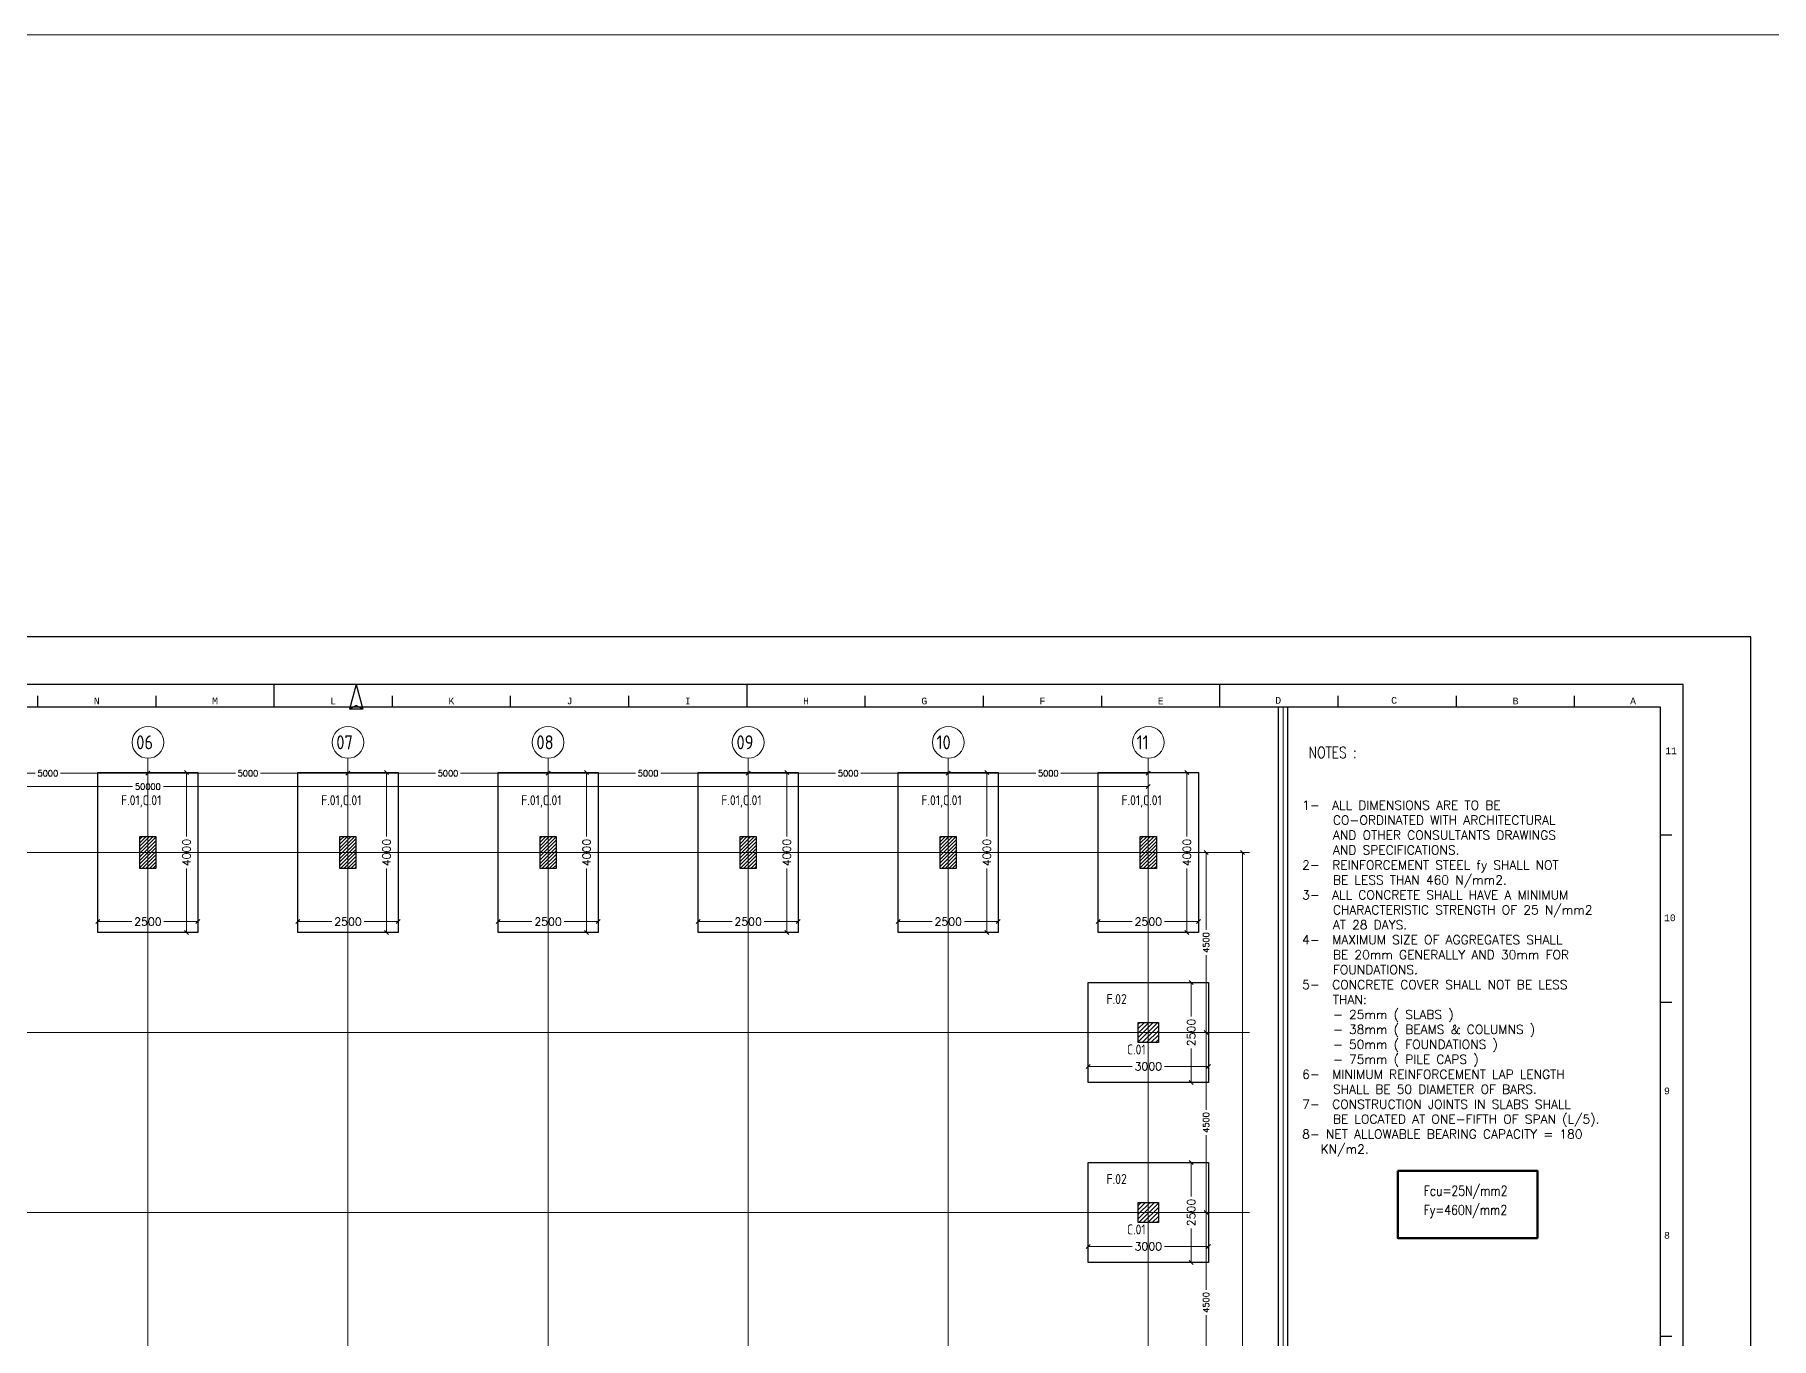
# Model space of a CAD drawing. Header units: millimetres. Extents: x -388065 to 2372687422, y -192755 to 667797.
# Drawn here: x 1440771 to 1484166, y 546509 to 579101 of the extents above; entities that cross this region are included whole.
import ezdxf

# ---------------------------------------------------------------- set-up
doc = ezdxf.new("R2010")
doc.units = ezdxf.units.MM
doc.linetypes.add('CENTER', pattern=[2, 1.25, -0.25, 0.25, -0.25])
doc.layers.add('Label', color=192, linetype='Continuous')
doc.layers.add('LOGO', color=250, linetype='Continuous')
for name, color, linetype, lineweight in [('STR-CL', 1, 'CENTER', 9), ('STR-CONC', 3, 'Continuous', 30), ('STR-DIM', 1, 'Continuous', 9), ('STR-GRID', 248, 'Continuous', 9), ('STR-HATCH', 4, 'Continuous', 9), ('STR-STEEL_IN_SEC', 6, 'Continuous', 15), ('STR-TEXT', 7, 'Continuous', 9)]:
    doc.layers.add(name, color=color, linetype=linetype, lineweight=lineweight)
doc.styles.add('MINA_MM', font='romans.shx', dxfattribs={"height": 200})
doc.styles.add('MINA_MM_ANNOT_PLAN', font='dim.shx', dxfattribs={"height": 350})
doc.styles.add('MINA_MM_LAYOUT', font='dim.shx', dxfattribs={"height": 250})
doc.styles.add('MINA_MM_S', font='romans.shx', dxfattribs={"height": 150})
doc.styles.add('MINA_MM_SM', font='romans.shx', dxfattribs={"height": 150})
doc.styles.add('ROMAND', font='romand__.ttf', dxfattribs={"height": 0.22})
doc.styles.add('STANDART', font='MONOTXT.shx')
doc.dimstyles.new('MINA_MM', dxfattribs={"dimtxt": 200, "dimasz": 100, "dimexe": 100, "dimexo": 100, "dimgap": 50, "dimtad": 0, "dimdec": 0, "dimzin": 0, "dimdsep": 46, "dimtxsty": 'MINA_MM', "dimblk": 'OBLIQUE', "dimcen": 0.09, "dimclrd": 256, "dimclre": 256, "dimclrt": 7, "dimadec": 0, "dimazin": 0, "dimtfac": 1, "dimtdec": 0, "dimtix": 1, "dimtofl": 0, "dimtmove": 0, "dimatfit": 0, "dimfxl": 1, "dimtolj": 1, "dimtzin": 0, "dimlwd": -1, "dimlwe": -1, "dimarcsym": 0})
doc.dimstyles.new('MINA_MM_S', dxfattribs={"dimtxt": 150, "dimasz": 100, "dimexe": 100, "dimexo": 100, "dimgap": 50, "dimtad": 0, "dimdec": 0, "dimzin": 0, "dimdsep": 46, "dimtxsty": 'MINA_MM_S', "dimblk": 'OBLIQUE', "dimcen": 0.09, "dimclrd": 256, "dimclre": 256, "dimclrt": 7, "dimadec": 0, "dimazin": 0, "dimtfac": 1, "dimtdec": 0, "dimtix": 1, "dimtofl": 0, "dimtmove": 0, "dimatfit": 0, "dimfxl": 1, "dimtolj": 1, "dimtzin": 0, "dimlwd": -1, "dimlwe": -1, "dimarcsym": 0})

# ---------------------------------------------------------------- blocks, each defined once
blk = doc.blocks.new('_OBLIQUE')
at = {"color": 0, "linetype": 'ByBlock'}
blk.add_line((-0.5, -0.5), (0.5, 0.5), dxfattribs=at)
blk = doc.blocks.new('*D1506')
at = {"layer": 'Defpoints', "color": 0, "ltscale": 10, "transparency": 16777216}
for p in [(1443599, 560635), (1438599, 558654), (1443599, 558654)]:
    blk.add_point(p, dxfattribs=at)
at = {"layer": 'STR-DIM', "ltscale": 10, "transparency": 16777216}
for p, q in [((1438599, 558754), (1438599, 560735)), ((1443599, 558754), (1443599, 560735)), ((1438599, 560635), (1440785, 560635)), ((1443599, 560635), (1441414, 560635))]:
    blk.add_line(p, q, dxfattribs=at)
at = {"layer": 'STR-DIM', "ltscale": 10, "transparency": 16777216, "xscale": 100, "yscale": 100, "zscale": 100, "rotation": 180}
blk.add_blockref('_OBLIQUE', (1438599, 560635), dxfattribs=at)
at = {"layer": 'STR-DIM', "ltscale": 10, "transparency": 16777216, "xscale": 100, "yscale": 100, "zscale": 100}
blk.add_blockref('_OBLIQUE', (1443599, 560635), dxfattribs=at)
at = {"layer": 'STR-DIM', "color": 7, "ltscale": 10, "transparency": 16777216, "insert": (1441099, 560635), "char_height": 150, "attachment_point": 5, "style": 'MINA_MM_S'}
blk.add_mtext('\\A1;5000', dxfattribs=at)
blk = doc.blocks.new('*D1507')
at = {"layer": 'Defpoints', "color": 0, "ltscale": 10, "transparency": 16777216}
for p in [(1468599, 558654), (1468599, 554154), (1470041, 554154)]:
    blk.add_point(p, dxfattribs=at)
at = {"layer": 'STR-DIM', "ltscale": 10, "transparency": 16777216}
for p, q in [((1468699, 558654), (1470141, 558654)), ((1470041, 558654), (1470041, 556718)), ((1470041, 554154), (1470041, 556089)), ((1468699, 554154), (1470141, 554154))]:
    blk.add_line(p, q, dxfattribs=at)
at = {"layer": 'STR-DIM', "ltscale": 10, "transparency": 16777216, "xscale": 100, "yscale": 100, "zscale": 100}
for p, rotation in [((1470041, 558654), 90), ((1470041, 554154), 270)]:
    blk.add_blockref('_OBLIQUE', p, dxfattribs=dict(at, rotation=rotation))
at = {"layer": 'STR-DIM', "color": 7, "ltscale": 10, "transparency": 16777216, "insert": (1470041, 556404), "char_height": 150, "attachment_point": 5, "rotation": 90, "style": 'MINA_MM_S'}
blk.add_mtext('\\A1;4500', dxfattribs=at)
blk = doc.blocks.new('*D1508')
at = {"layer": 'Defpoints', "color": 0, "ltscale": 10, "transparency": 16777216}
for p in [(1468599, 554154), (1468599, 549654), (1470041, 549654)]:
    blk.add_point(p, dxfattribs=at)
at = {"layer": 'STR-DIM', "ltscale": 10, "transparency": 16777216}
for p, q in [((1468699, 554154), (1470141, 554154)), ((1470041, 554154), (1470041, 552218)), ((1470041, 549654), (1470041, 551589)), ((1468699, 549654), (1470141, 549654))]:
    blk.add_line(p, q, dxfattribs=at)
at = {"layer": 'STR-DIM', "ltscale": 10, "transparency": 16777216, "xscale": 100, "yscale": 100, "zscale": 100}
for p, rotation in [((1470041, 554154), 90), ((1470041, 549654), 270)]:
    blk.add_blockref('_OBLIQUE', p, dxfattribs=dict(at, rotation=rotation))
at = {"layer": 'STR-DIM', "color": 7, "ltscale": 10, "transparency": 16777216, "insert": (1470041, 551904), "char_height": 150, "attachment_point": 5, "rotation": 90, "style": 'MINA_MM_S'}
blk.add_mtext('\\A1;4500', dxfattribs=at)
blk = doc.blocks.new('S.C.01.PLAN')
at = {"layer": 'STR-HATCH'}
h = blk.add_hatch(dxfattribs=at)
h.set_pattern_fill('ANSI31', color=256, scale=500)
h.set_pattern_definition([(45, (0, 0), (-44.194, 44.194), [])])
h.paths.add_polyline_path([(200, 150), (200, -650), (-200, -650), (-200, 150)])
at = {"layer": 'STR-CL'}
for p, q in [((0, 196), (0, -700)), ((-250, -250), (250, -250))]:
    blk.add_line(p, q, dxfattribs=at)
at = {"layer": 'STR-CONC', "ltscale": 10}
blk.add_lwpolyline([(200, 150), (200, -650), (-200, -650), (-200, 150)], close=True, dxfattribs=at)
blk = doc.blocks.new('*D1453')
at = {"layer": 'Defpoints', "color": 0, "ltscale": 10, "transparency": 16777216}
for p in [(1448599, 560635), (1443599, 558654), (1448599, 558654)]:
    blk.add_point(p, dxfattribs=at)
at = {"layer": 'STR-DIM', "ltscale": 10, "transparency": 16777216}
for p, q in [((1443599, 558754), (1443599, 560735)), ((1448599, 558754), (1448599, 560735)), ((1443599, 560635), (1445785, 560635)), ((1448599, 560635), (1446414, 560635))]:
    blk.add_line(p, q, dxfattribs=at)
at = {"layer": 'STR-DIM', "ltscale": 10, "transparency": 16777216, "xscale": 100, "yscale": 100, "zscale": 100, "rotation": 180}
blk.add_blockref('_OBLIQUE', (1443599, 560635), dxfattribs=at)
at = {"layer": 'STR-DIM', "ltscale": 10, "transparency": 16777216, "xscale": 100, "yscale": 100, "zscale": 100}
blk.add_blockref('_OBLIQUE', (1448599, 560635), dxfattribs=at)
at = {"layer": 'STR-DIM', "color": 7, "ltscale": 10, "transparency": 16777216, "insert": (1446099, 560635), "char_height": 150, "attachment_point": 5, "style": 'MINA_MM_S'}
blk.add_mtext('\\A1;5000', dxfattribs=at)
blk = doc.blocks.new('*D1454')
at = {"layer": 'Defpoints', "color": 0, "ltscale": 10, "transparency": 16777216}
for p in [(1453599, 560635), (1448599, 558654), (1453599, 558654)]:
    blk.add_point(p, dxfattribs=at)
at = {"layer": 'STR-DIM', "ltscale": 10, "transparency": 16777216}
for p, q in [((1448599, 558754), (1448599, 560735)), ((1453599, 558754), (1453599, 560735)), ((1448599, 560635), (1450785, 560635)), ((1453599, 560635), (1451414, 560635))]:
    blk.add_line(p, q, dxfattribs=at)
at = {"layer": 'STR-DIM', "ltscale": 10, "transparency": 16777216, "xscale": 100, "yscale": 100, "zscale": 100, "rotation": 180}
blk.add_blockref('_OBLIQUE', (1448599, 560635), dxfattribs=at)
at = {"layer": 'STR-DIM', "ltscale": 10, "transparency": 16777216, "xscale": 100, "yscale": 100, "zscale": 100}
blk.add_blockref('_OBLIQUE', (1453599, 560635), dxfattribs=at)
at = {"layer": 'STR-DIM', "color": 7, "ltscale": 10, "transparency": 16777216, "insert": (1451099, 560635), "char_height": 150, "attachment_point": 5, "style": 'MINA_MM_S'}
blk.add_mtext('\\A1;5000', dxfattribs=at)
blk = doc.blocks.new('*D1455')
at = {"layer": 'Defpoints', "color": 0, "ltscale": 10, "transparency": 16777216}
for p in [(1458599, 560635), (1453599, 558654), (1458599, 558654)]:
    blk.add_point(p, dxfattribs=at)
at = {"layer": 'STR-DIM', "ltscale": 10, "transparency": 16777216}
for p, q in [((1453599, 558754), (1453599, 560735)), ((1458599, 558754), (1458599, 560735)), ((1453599, 560635), (1455785, 560635)), ((1458599, 560635), (1456414, 560635))]:
    blk.add_line(p, q, dxfattribs=at)
at = {"layer": 'STR-DIM', "ltscale": 10, "transparency": 16777216, "xscale": 100, "yscale": 100, "zscale": 100, "rotation": 180}
blk.add_blockref('_OBLIQUE', (1453599, 560635), dxfattribs=at)
at = {"layer": 'STR-DIM', "ltscale": 10, "transparency": 16777216, "xscale": 100, "yscale": 100, "zscale": 100}
blk.add_blockref('_OBLIQUE', (1458599, 560635), dxfattribs=at)
at = {"layer": 'STR-DIM', "color": 7, "ltscale": 10, "transparency": 16777216, "insert": (1456099, 560635), "char_height": 150, "attachment_point": 5, "style": 'MINA_MM_S'}
blk.add_mtext('\\A1;5000', dxfattribs=at)
blk = doc.blocks.new('*D1456')
at = {"layer": 'Defpoints', "color": 0, "ltscale": 10, "transparency": 16777216}
for p in [(1463599, 560635), (1458599, 558654), (1463599, 558654)]:
    blk.add_point(p, dxfattribs=at)
at = {"layer": 'STR-DIM', "ltscale": 10, "transparency": 16777216}
for p, q in [((1458599, 558754), (1458599, 560735)), ((1463599, 558754), (1463599, 560735)), ((1458599, 560635), (1460785, 560635)), ((1463599, 560635), (1461414, 560635))]:
    blk.add_line(p, q, dxfattribs=at)
at = {"layer": 'STR-DIM', "ltscale": 10, "transparency": 16777216, "xscale": 100, "yscale": 100, "zscale": 100, "rotation": 180}
blk.add_blockref('_OBLIQUE', (1458599, 560635), dxfattribs=at)
at = {"layer": 'STR-DIM', "ltscale": 10, "transparency": 16777216, "xscale": 100, "yscale": 100, "zscale": 100}
blk.add_blockref('_OBLIQUE', (1463599, 560635), dxfattribs=at)
at = {"layer": 'STR-DIM', "color": 7, "ltscale": 10, "transparency": 16777216, "insert": (1461099, 560635), "char_height": 150, "attachment_point": 5, "style": 'MINA_MM_S'}
blk.add_mtext('\\A1;5000', dxfattribs=at)
blk = doc.blocks.new('*D1457')
at = {"layer": 'Defpoints', "color": 0, "ltscale": 10, "transparency": 16777216}
for p in [(1468599, 560635), (1463599, 558654), (1468599, 558654)]:
    blk.add_point(p, dxfattribs=at)
at = {"layer": 'STR-DIM', "ltscale": 10, "transparency": 16777216}
for p, q in [((1463599, 558754), (1463599, 560735)), ((1468599, 558754), (1468599, 560735)), ((1463599, 560635), (1465785, 560635)), ((1468599, 560635), (1466414, 560635))]:
    blk.add_line(p, q, dxfattribs=at)
at = {"layer": 'STR-DIM', "ltscale": 10, "transparency": 16777216, "xscale": 100, "yscale": 100, "zscale": 100, "rotation": 180}
blk.add_blockref('_OBLIQUE', (1463599, 560635), dxfattribs=at)
at = {"layer": 'STR-DIM', "ltscale": 10, "transparency": 16777216, "xscale": 100, "yscale": 100, "zscale": 100}
blk.add_blockref('_OBLIQUE', (1468599, 560635), dxfattribs=at)
at = {"layer": 'STR-DIM', "color": 7, "ltscale": 10, "transparency": 16777216, "insert": (1466099, 560635), "char_height": 150, "attachment_point": 5, "style": 'MINA_MM_S'}
blk.add_mtext('\\A1;5000', dxfattribs=at)
blk = doc.blocks.new('*D1458')
at = {"layer": 'Defpoints', "color": 0, "ltscale": 10, "transparency": 16777216}
for p in [(1468599, 549654), (1468599, 545154), (1470041, 545154)]:
    blk.add_point(p, dxfattribs=at)
at = {"layer": 'STR-DIM', "ltscale": 10, "transparency": 16777216}
for p, q in [((1468699, 549654), (1470141, 549654)), ((1470041, 549654), (1470041, 547718)), ((1470041, 545154), (1470041, 547089)), ((1468699, 545154), (1470141, 545154))]:
    blk.add_line(p, q, dxfattribs=at)
at = {"layer": 'STR-DIM', "ltscale": 10, "transparency": 16777216, "xscale": 100, "yscale": 100, "zscale": 100}
for p, rotation in [((1470041, 549654), 90), ((1470041, 545154), 270)]:
    blk.add_blockref('_OBLIQUE', p, dxfattribs=dict(at, rotation=rotation))
at = {"layer": 'STR-DIM', "color": 7, "ltscale": 10, "transparency": 16777216, "insert": (1470041, 547404), "char_height": 150, "attachment_point": 5, "rotation": 90, "style": 'MINA_MM_S'}
blk.add_mtext('\\A1;4500', dxfattribs=at)
blk = doc.blocks.new('S.C.02.PLAN')
at = {"layer": 'STR-HATCH'}
h = blk.add_hatch(dxfattribs=at)
h.set_pattern_fill('ANSI31', color=256, scale=625)
h.set_pattern_definition([(45, (-62.5, 0), (-55.243, 55.243), [])])
h.paths.add_polyline_path([(0, -250), (0, 250), (500, 250), (500, -250)])
at = {"layer": 'STR-CL'}
for p, q in [((-62.5, 0), (562.5, 0)), ((250, 312.5), (250, -312.5))]:
    blk.add_line(p, q, dxfattribs=at)
at = {"layer": 'STR-CONC', "ltscale": 10}
blk.add_lwpolyline([(0, -250), (0, 250), (500, 250), (500, -250)], close=True, dxfattribs=at)
blk = doc.blocks.new('*D1586')
at = {"layer": 'Defpoints', "color": 0, "ltscale": 10, "transparency": 16777216}
for p in [(1468599, 558652), (1468599, 528652), (1470954, 528652)]:
    blk.add_point(p, dxfattribs=at)
at = {"layer": 'STR-DIM', "ltscale": 10, "transparency": 16777216}
for p, q in [((1468699, 558652), (1471054, 558652)), ((1470954, 558652), (1470954, 544038)), ((1470954, 528652), (1470954, 543266)), ((1468699, 528652), (1471054, 528652))]:
    blk.add_line(p, q, dxfattribs=at)
at = {"layer": 'STR-DIM', "ltscale": 10, "transparency": 16777216, "xscale": 100, "yscale": 100, "zscale": 100}
for p, rotation in [((1470954, 558652), 90), ((1470954, 528652), 270)]:
    blk.add_blockref('_OBLIQUE', p, dxfattribs=dict(at, rotation=rotation))
at = {"layer": 'STR-DIM', "color": 7, "ltscale": 10, "transparency": 16777216, "insert": (1470954, 543652), "char_height": 150, "attachment_point": 5, "rotation": 90, "style": 'MINA_MM_S'}
blk.add_mtext('\\A1;30000', dxfattribs=at)
blk = doc.blocks.new('*D1737')
at = {"layer": 'Defpoints', "color": 0, "transparency": 16777216}
for p in [(1250, 2000), (964, -2000), (1250, -2000)]:
    blk.add_point(p, dxfattribs=at)
at = {"layer": 'STR-DIM', "transparency": 16777216}
for p, q in [((1150, 2000), (864, 2000)), ((964, 2000), (964, 402)), ((964, -2000), (964, -402)), ((1150, -2000), (864, -2000))]:
    blk.add_line(p, q, dxfattribs=at)
at = {"layer": 'STR-DIM', "transparency": 16777216, "xscale": 100, "yscale": 100, "zscale": 100}
for p, rotation in [((964, 2000), 90), ((964, -2000), 270)]:
    blk.add_blockref('_OBLIQUE', p, dxfattribs=dict(at, rotation=rotation))
at = {"layer": 'STR-DIM', "color": 7, "transparency": 16777216, "insert": (964, 0), "char_height": 200, "attachment_point": 5, "rotation": 90, "style": 'MINA_MM'}
blk.add_mtext('\\A1;4000', dxfattribs=at)
blk = doc.blocks.new('*D1738')
at = {"layer": 'Defpoints', "color": 0, "transparency": 16777216}
for p in [(1250, -1728), (-1250, -2000), (1250, -2000)]:
    blk.add_point(p, dxfattribs=at)
at = {"layer": 'STR-DIM', "transparency": 16777216}
for p, q in [((-1250, -1900), (-1250, -1628)), ((-1250, -1728), (-402, -1728)), ((1250, -1728), (402, -1728)), ((1250, -1900), (1250, -1628))]:
    blk.add_line(p, q, dxfattribs=at)
at = {"layer": 'STR-DIM', "transparency": 16777216, "xscale": 100, "yscale": 100, "zscale": 100, "rotation": 180}
blk.add_blockref('_OBLIQUE', (-1250, -1728), dxfattribs=at)
at = {"layer": 'STR-DIM', "transparency": 16777216, "xscale": 100, "yscale": 100, "zscale": 100}
blk.add_blockref('_OBLIQUE', (1250, -1728), dxfattribs=at)
at = {"layer": 'STR-DIM', "color": 7, "transparency": 16777216, "insert": (0, -1728), "char_height": 200, "attachment_point": 5, "style": 'MINA_MM'}
blk.add_mtext('\\A1;2500', dxfattribs=at)
blk = doc.blocks.new('*D1772')
at = {"layer": 'Defpoints', "color": 0, "transparency": 16777216}
for p in [(1500, 1250), (1071, -1250), (1500, -1250)]:
    blk.add_point(p, dxfattribs=at)
at = {"layer": 'STR-DIM', "transparency": 16777216}
for p, q in [((1400, 1250), (971, 1250)), ((1071, 1250), (1071, 402)), ((1071, -1250), (1071, -402)), ((1400, -1250), (971, -1250))]:
    blk.add_line(p, q, dxfattribs=at)
at = {"layer": 'STR-DIM', "transparency": 16777216, "xscale": 100, "yscale": 100, "zscale": 100}
for p, rotation in [((1071, 1250), 90), ((1071, -1250), 270)]:
    blk.add_blockref('_OBLIQUE', p, dxfattribs=dict(at, rotation=rotation))
at = {"layer": 'STR-DIM', "color": 7, "transparency": 16777216, "insert": (1071, 0), "char_height": 200, "attachment_point": 5, "rotation": 90, "style": 'MINA_MM'}
blk.add_mtext('\\A1;2500', dxfattribs=at)
blk = doc.blocks.new('*D1773')
at = {"layer": 'Defpoints', "color": 0, "transparency": 16777216}
for p in [(1500, -846), (-1500, -1250), (1500, -1250)]:
    blk.add_point(p, dxfattribs=at)
at = {"layer": 'STR-DIM', "transparency": 16777216}
for p, q in [((-1500, -1150), (-1500, -746)), ((-1500, -846), (-402, -846)), ((1500, -846), (402, -846)), ((1500, -1150), (1500, -746))]:
    blk.add_line(p, q, dxfattribs=at)
at = {"layer": 'STR-DIM', "transparency": 16777216, "xscale": 100, "yscale": 100, "zscale": 100, "rotation": 180}
blk.add_blockref('_OBLIQUE', (-1500, -846), dxfattribs=at)
at = {"layer": 'STR-DIM', "transparency": 16777216, "xscale": 100, "yscale": 100, "zscale": 100}
blk.add_blockref('_OBLIQUE', (1500, -846), dxfattribs=at)
at = {"layer": 'STR-DIM', "color": 7, "transparency": 16777216, "insert": (0, -846), "char_height": 200, "attachment_point": 5, "style": 'MINA_MM'}
blk.add_mtext('\\A1;3000', dxfattribs=at)
blk = doc.blocks.new('*D1587')
at = {"layer": 'Defpoints', "color": 0, "ltscale": 10, "transparency": 16777216}
for p in [(1468599, 560302), (1418599, 558652), (1468599, 558652)]:
    blk.add_point(p, dxfattribs=at)
at = {"layer": 'STR-DIM', "ltscale": 10, "transparency": 16777216}
for p, q in [((1418599, 558752), (1418599, 560402)), ((1418599, 560302), (1443214, 560302)), ((1468599, 560302), (1443985, 560302)), ((1468599, 558752), (1468599, 560402))]:
    blk.add_line(p, q, dxfattribs=at)
at = {"layer": 'STR-DIM', "ltscale": 10, "transparency": 16777216, "xscale": 100, "yscale": 100, "zscale": 100, "rotation": 180}
blk.add_blockref('_OBLIQUE', (1418599, 560302), dxfattribs=at)
at = {"layer": 'STR-DIM', "ltscale": 10, "transparency": 16777216, "xscale": 100, "yscale": 100, "zscale": 100}
blk.add_blockref('_OBLIQUE', (1468599, 560302), dxfattribs=at)
at = {"layer": 'STR-DIM', "color": 7, "ltscale": 10, "transparency": 16777216, "insert": (1443599, 560302), "char_height": 150, "attachment_point": 5, "style": 'MINA_MM_S'}
blk.add_mtext('\\A1;50000', dxfattribs=at)
blk = doc.blocks.new('LABLE')
at = {"lineweight": 50, "ltscale": 0.1}
blk.add_lwpolyline([(71840, 41431), (76044, 41431), (76044, 39404), (71840, 39404)], close=True, dxfattribs=at)
at = {"layer": 'Label', "color": 7}
for p, q in [((80430, 56070), (0, 56070)), ((38025, 56070), (38025, 55391)), ((40498, 56070), (40298, 55325)), ((40498, 56070), (40697, 55325)), ((52253, 56070), (52253, 55391)), ((66480, 56070), (66480, 55391)), ((80430, 0), (80430, 56070)), ((79751, 55391), (679, 55391)), ((30911, 55730), (30911, 55391)), ((34468, 55730), (34468, 55391)), ((40498, 55440), (40298, 55325)), ((40697, 55325), (40498, 55440)), ((41582, 55730), (41582, 55391)), ((45139, 55730), (45139, 55391)), ((48696, 55730), (48696, 55391)), ((55809, 55730), (55809, 55391)), ((59366, 55730), (59366, 55391)), ((62923, 55730), (62923, 55391)), ((68251, 679), (68251, 55391)), ((68531, 679), (68531, 55391)), ((70037, 55730), (70037, 55391)), ((73594, 55730), (73594, 55391)), ((77151, 55730), (77151, 55391)), ((79751, 679), (79751, 55391)), ((40697, 55325), (40298, 55325)), ((80090, 51536), (79751, 51536)), ((79751, 46509), (80090, 46509)), ((79751, 36454), (80090, 36454))]:
    blk.add_line(p, q, dxfattribs=at)
at = {"layer": 'Label', "color": 7, "const_width": 30}
blk.add_lwpolyline([(68391, 679), (68391, 55391)], dxfattribs=at)
at = {"layer": 'Label', "color": 7, "style": 'STANDART', "width": 1}
for s, height, p in [('N', 203, (32607, 55473)), ('M', 203, (36164, 55473)), ('L', 203, (39721, 55473)), ('K', 203, (43278, 55473)), ('J', 203, (46835, 55473)), ('I', 203, (50391, 55473)), ('H', 203, (53948, 55473)), ('G', 203, (57505, 55473)), ('F', 203, (61062, 55473)), ('E', 203, (64619, 55473)), ('D', 203, (68158, 55490)), ('C', 203, (71643, 55490)), ('B', 203, (75300, 55473)), ('A', 203, (78834, 55473)), ('11', 203.3, (79887, 53971)), ('10', 203.3, (79853, 48944)), ('9', 203, (79853, 43733)), ('8', 203, (79853, 39385))]:
    blk.add_text(s, height=height, dxfattribs=at).set_placement(p)
at = {"layer": 'STR-TEXT', "style": 'ROMAND', "width": 0.8}
for s, height, p in [('NOTES :', 337.5, (69161, 53856)), ('Fcu=25N/mm2', 300, (72623, 40681)), ('Fy=460N/mm2', 300, (72623, 40100))]:
    blk.add_text(s, height=height, dxfattribs=at).set_placement(p)
at = {"layer": 'STR-TEXT', "insert": (68964, 52571), "char_height": 270, "width": 11124, "attachment_point": 1, "style": 'MINA_MM_SM'}
blk.add_mtext('1-  ALL DIMENSIONS ARE TO BE\\P     CO-ORDINATED WITH ARCHITECTURAL\\P     AND OTHER CONSULTANTS DRAWINGS\\P     AND SPECIFICATIONS.\\P2-  REINFORCEMENT STEEL fy SHALL NOT\\P     BE LESS THAN 460 N/mm2.\\P3-  ALL CONCRETE SHALL HAVE A MINIMUM\\P     CHARACTERISTIC STRENGTH OF 25 N/mm2 \\P     AT 28 DAYS.\\P4-  MAXIMUM SIZE OF AGGREGATES SHALL\\P     BE 20mm GENERALLY AND 30mm FOR \\P     FOUNDATIONS.\\P5-  CONCRETE COVER SHALL NOT BE LESS\\P     THAN:\\P     - 25mm ( SLABS )\\P     - 38mm ( BEAMS & COLUMNS )\\P     - 50mm ( FOUNDATIONS )\\P     - 75mm ( PILE CAPS )\\P6-  MINIMUM REINFORCEMENT LAP LENGTH\\P     SHALL BE 50 DIAMETER OF BARS.\\P7-  CONSTRUCTION JOINTS IN SLABS SHALL \\P     BE LOCATED AT ONE-FIFTH OF SPAN (L/5).\\P8- NET ALLOWABLE BEARING CAPACITY = 180  \\P   KN/m2.', dxfattribs=at)
blk = doc.blocks.new('F.01_canteen')
at = {"layer": 'STR-CONC'}
blk.add_lwpolyline([(-1250, 2000), (1250, 2000), (1250, -2000), (-1250, -2000)], close=True, dxfattribs=at)
at = {"layer": 'STR-TEXT', "ltscale": 0.1, "insert": (-167.5, 1279.1), "char_height": 250, "attachment_point": 5, "rotation": 0.00009, "style": 'MINA_MM_LAYOUT'}
blk.add_mtext('\\A1;F.01,C.01', dxfattribs=at)
at = {"layer": 'STR-DIM'}
dim = blk.add_linear_dim(base=(964.3, -2000), p1=(1250, 2000), p2=(1250, -2000), angle=89.99999, dimstyle='MINA_MM', dxfattribs=at)
dim.commit()
dim.dimension.update_dxf_attribs({"geometry": '*D1737', "text_midpoint": (964.3, 0), "dimtype": 160})
dim = blk.add_linear_dim(base=(1250, -1728), p1=(-1250, -2000), p2=(1250, -2000), angle=359.99999, dimstyle='MINA_MM', dxfattribs=at)
dim.commit()
dim.dimension.update_dxf_attribs({"geometry": '*D1738', "text_midpoint": (0, -1728)})
blk = doc.blocks.new('F.02')
at = {"layer": 'STR-CONC'}
blk.add_lwpolyline([(-1500, 1250), (1500, 1250), (1500, -1250), (-1500, -1250)], close=True, dxfattribs=at)
at = {"layer": 'STR-TEXT', "ltscale": 0.1, "char_height": 250, "attachment_point": 5, "rotation": 0.00009, "style": 'MINA_MM_LAYOUT'}
for s, insert in [('\\A1;F.02', (-791, 836.4)), ('\\A1;C.01', (-300.3, -423.8))]:
    blk.add_mtext(s, dxfattribs=dict(at, insert=insert))
at = {"layer": 'STR-DIM'}
for base, p1, angle, picture, middle in [((1071.1, -1250), (1500, 1250), 89.99999, '*D1772', (1071.1, 0)), ((1500, -846), (-1500, -1250), 359.99999, '*D1773', (0, -846))]:
    dim = blk.add_linear_dim(base=base, p1=p1, p2=(1500, -1250), angle=angle, dimstyle='MINA_MM', dxfattribs=at)
    dim.commit()
    dim.dimension.update_dxf_attribs({"geometry": picture, "text_midpoint": middle})

msp = doc.modelspace()

# ---------------------------------------------------------------- linework, layer by layer
at = {"layer": 'LOGO', "ltscale": 0.1}
msp.add_lwpolyline([(1483652.8642, 514681.6744), (1483652.8642, 564050.0902), (1413755.831, 564050.0902), (1413755.831, 514681.6744)], close=True, dxfattribs=at)
at = {"layer": 'STR-GRID', "ltscale": 10}
for p, q in [((1443599.3886, 561010.2123), (1443599.3886, 527744.9019)), ((1448599.3886, 561010.2123), (1448599.3886, 527744.9019)), ((1453599.3886, 561010.2123), (1453599.3886, 527744.9019)), ((1458599.3886, 561010.2123), (1458599.3886, 527744.9019)), ((1463599.3886, 561010.2123), (1463599.3886, 527744.9019)), ((1468599.3886, 561010.2123), (1468599.3886, 527744.9019)), ((1416935.4787, 558653.6876), (1471129.1992, 558653.6876)), ((1416935.4787, 554153.6876), (1471129.1992, 554153.6876)), ((1416935.4787, 549653.6876), (1471129.1992, 549653.6876))]:
    msp.add_line(p, q, dxfattribs=at)
for centre in [(1443599.3886, 561406.2898), (1448599.3886, 561406.2898), (1453599.3886, 561406.2898), (1458599.3886, 561406.2898), (1463599.3886, 561406.2898), (1468599.3886, 561406.2898)]:
    msp.add_circle(centre, 396.0775, dxfattribs=at)
at = {"layer": 'STR-STEEL_IN_SEC', "ltscale": 10}
msp.add_lwpolyline([(1584664.4846, 579101.4319), (1396989.2923, 579101.4319), (1396989.2923, 351706.677), (1584664.4846, 351706.677)], close=True, dxfattribs=at)

# ---------------------------------------------------------------- block references
at = {"xscale": 0.8305106339421224, "yscale": 0.8305106339421224, "zscale": 0.8305106339421224}
msp.add_blockref('LABLE', (1415167.6992, 516288.8606), dxfattribs=at)
for name, p in [('F.01_canteen', (1443599.3886, 558653.6876)), ('F.01_canteen', (1448599.3886, 558653.6876)), ('F.01_canteen', (1453599.3886, 558653.6876)), ('F.01_canteen', (1458599.3886, 558653.6876)), ('F.01_canteen', (1463599.3886, 558653.6876)), ('F.01_canteen', (1468599.3886, 558653.6876)), ('S.C.01.PLAN', (1443599.3886, 558903.6876)), ('S.C.01.PLAN', (1448599.3886, 558903.6876)), ('S.C.01.PLAN', (1453599.3886, 558903.6876)), ('S.C.01.PLAN', (1458599.3886, 558903.6876)), ('S.C.01.PLAN', (1463599.3886, 558903.6876)), ('S.C.01.PLAN', (1468599.3886, 558903.6876)), ('F.02', (1468599.3886, 554153.6875)), ('S.C.02.PLAN', (1468349.3881, 554153.6875)), ('F.02', (1468599.3886, 549653.6875)), ('S.C.02.PLAN', (1468349.3881, 549653.6875))]:
    msp.add_blockref(name, p)

# ---------------------------------------------------------------- texts
at = {"layer": 'STR-TEXT', "char_height": 350, "attachment_point": 1, "style": 'MINA_MM_ANNOT_PLAN'}
for s, insert in [('06', (1443307.6049, 561584.8005)), ('07', (1448307.6049, 561584.8005)), ('08', (1453307.6049, 561584.8005)), ('09', (1458307.6049, 561584.8005)), ('10', (1463307.6049, 561584.8005)), ('11', (1468307.6049, 561584.8005))]:
    msp.add_mtext_dynamic_manual_height_columns(s, width=668.666667, gutter_width=12.5, heights=[0], dxfattribs=dict(at, insert=insert))

# ---------------------------------------------------------------- dimensions: what is measured, and where the dimension line sits
at = {"layer": 'STR-DIM', "ltscale": 10}
for base, p1, p2, picture, middle in [((1443599.3886, 560634.9768), (1438599.3886, 558653.6876), (1443599.3886, 558653.6876), '*D1506', (1441099.3886, 560634.9768)), ((1448599.3886, 560634.9768), (1443599.3886, 558653.6876), (1448599.3886, 558653.6876), '*D1453', (1446099.3886, 560634.9768)), ((1453599.3886, 560634.9768), (1448599.3886, 558653.6876), (1453599.3886, 558653.6876), '*D1454', (1451099.3886, 560634.9768)), ((1458599.3886, 560634.9768), (1453599.3886, 558653.6876), (1458599.3886, 558653.6876), '*D1455', (1456099.3886, 560634.9768)), ((1463599.3886, 560634.9768), (1458599.3886, 558653.6876), (1463599.3886, 558653.6876), '*D1456', (1461099.3886, 560634.9768)), ((1468599.3886, 560634.9768), (1463599.3886, 558653.6876), (1468599.3886, 558653.6876), '*D1457', (1466099.3886, 560634.9768)), ((1468599.3886, 560301.8135), (1418599.3886, 558651.93), (1468599.3886, 558651.93), '*D1587', (1443599.3886, 560301.8135))]:
    dim = msp.add_linear_dim(base=base, p1=p1, p2=p2, dimstyle='MINA_MM_S', override={"dimtmove": 1}, dxfattribs=at)
    dim.commit()
    dim.dimension.update_dxf_attribs({"geometry": picture, "text_midpoint": middle})
for base, p1, p2, picture, middle in [((1470040.6179, 554153.6876), (1468599.3886, 558653.6876), (1468599.3886, 554153.6876), '*D1507', (1470040.6179, 556403.6876)), ((1470953.9307, 528651.93), (1468599.3886, 558651.93), (1468599.3886, 528651.93), '*D1586', (1470953.9307, 543651.93)), ((1470040.6179, 549653.6876), (1468599.3886, 554153.6876), (1468599.3886, 549653.6876), '*D1508', (1470040.6179, 551903.6876)), ((1470040.6179, 545153.6876), (1468599.3886, 549653.6876), (1468599.3886, 545153.6876), '*D1458', (1470040.6179, 547403.6876))]:
    dim = msp.add_linear_dim(base=base, p1=p1, p2=p2, angle=90, dimstyle='MINA_MM_S', override={"dimtmove": 1}, dxfattribs=at)
    dim.commit()
    dim.dimension.update_dxf_attribs({"geometry": picture, "text_midpoint": middle})

doc.saveas('drawing.dxf')
